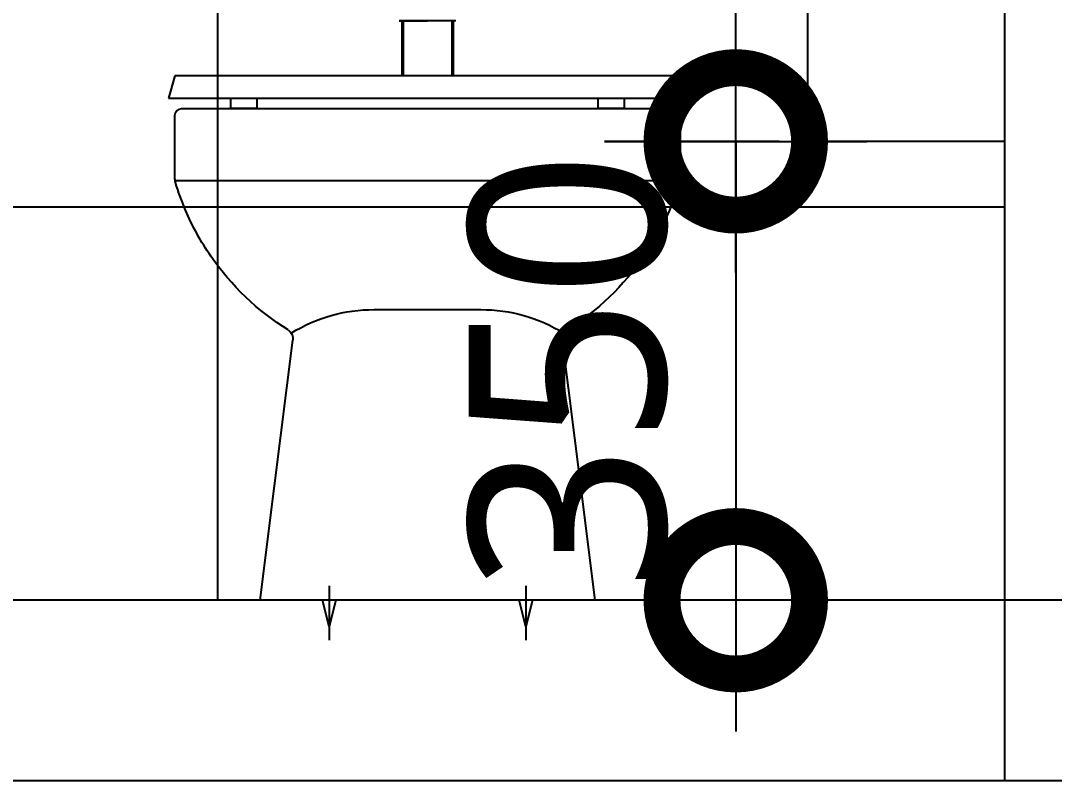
# Model space of a CAD drawing. Header units: millimetres. Extents: x 2213 to 82676, y 1050 to 28650.
# Drawn here: x 32173 to 32961, y 2550 to 3129 of the extents above; entities that cross this region are included whole.
import ezdxf

# ---------------------------------------------------------------- set-up
doc = ezdxf.new("R2010")
doc.units = ezdxf.units.MM
doc.header["$LTSCALE"] = 200
doc.header["$PDMODE"] = 3
doc.linetypes.add('CEN', pattern=[62, 60, -1, 0, -1])
doc.linetypes.add('DASHED', pattern=[0.75, 0.5, -0.25])
doc.layers.get('Defpoints').update_dxf_attribs({"color": 137})
for name, color, linetype in [('01-CEN', 1, 'CEN'), ('01HAT', 8, 'Continuous'), ('01TOILET', 6, 'Continuous'), ('1', 1, 'Continuous'), ('2', 2, 'Continuous'), ('A-FIX', 5, 'Continuous'), ('DIM', 7, 'Continuous')]:
    doc.layers.add(name, color=color, linetype=linetype)
doc.layers.add('02Waste', color=171, linetype='Continuous', plot=False)
doc.styles.add('맑은고딕', font='malgun.ttf')
doc.styles.add('스타일1', font='malgun.ttf')
doc.dimstyles.new('CJA-50', dxfattribs={"dimscale": 50, "dimtxt": 3, "dimasz": 1, "dimexe": 2, "dimexo": 3, "dimgap": 1, "dimtad": 1, "dimdec": 0, "dimzin": 1, "dimdsep": 46, "dimlunit": 6, "dimtxsty": '스타일1', "dimblk": 'GAUN-DOT', "dimcen": -2, "dimdle": 2, "dimclrd": 256, "dimclre": 256, "dimclrt": 3, "dimadec": 0, "dimazin": 0, "dimtfac": 1, "dimtdec": 0, "dimtix": 1, "dimtmove": 2, "dimatfit": 3, "dimldrblk": 'DOTSMALL', "dimfxl": 1, "dimtolj": 1, "dimtzin": 1, "dimarcsym": 0})

# ---------------------------------------------------------------- blocks, each defined once
blk = doc.blocks.new('대변기 정면도')
at = {"linetype": 'Continuous'}
for p, q in [((14962.4, 30942.23), (14983.96, 30942.23)), ((14964.46, 30942.23), (14964.46, 30900.16)), ((14965.48, 30942.23), (14965.48, 30900.16)), ((15005.52, 30942.23), (14983.96, 30942.23)), ((14983.96, 30942.23), (15005.52, 30942.23)), ((15002.44, 30942.23), (15002.44, 30900.16)), ((15003.47, 30942.23), (15003.47, 30900.16))]:
    blk.add_line(p, q, dxfattribs=at)
for p, q in [((14786.46, 30883.16), (14791.46, 30900.16)), ((14791.46, 30900.16), (15176.46, 30900.16)), ((15176.46, 30900.16), (15181.46, 30883.16)), ((15181.46, 30883.16), (14786.46, 30883.16)), ((14833.96, 30883.16), (14833.96, 30875.16)), ((14853.96, 30875.16), (14853.96, 30883.16)), ((15113.96, 30883.16), (15113.96, 30875.16)), ((15133.96, 30875.16), (15133.96, 30883.16)), ((15171.46, 30875.16), (14796.46, 30875.16)), ((14833.96, 30875.16), (14853.96, 30875.16)), ((15113.96, 30875.16), (15133.96, 30875.16)), ((14791.46, 30870.16), (14791.46, 30821.6)), ((15176.46, 30821.6), (15176.46, 30870.16)), ((14791.57, 30820.16), (15176.36, 30820.16)), ((15024.67, 30721.87), (14943.26, 30721.87)), ((14881.34, 30698.56), (14867.41, 30587.49)), ((15100.51, 30587.49), (15086.58, 30698.56)), ((14867.41, 30587.49), (14856.46, 30500.16)), ((15111.46, 30500.16), (15100.51, 30587.49))]:
    blk.add_line(p, q)
at = {"linetype": 'DASHED'}
for p, q in [((14908.96, 30511.26), (14908.96, 30469.76)), ((15058.96, 30511.26), (15058.96, 30469.76)), ((14903.96, 30500.16), (14908.96, 30480.16)), ((14908.96, 30480.16), (14913.96, 30500.16)), ((15053.96, 30500.16), (15058.96, 30480.16)), ((15058.96, 30480.16), (15063.96, 30500.16))]:
    blk.add_line(p, q, dxfattribs=at)
blk.add_lwpolyline([(14856.46, 30500.16), (15111.46, 30500.16)])
for centre, radius, start, end in [((14796.46, 30870.16), 5, 90, 180.00069), ((15171.46, 30870.16), 5, 0, 90), ((14801.46, 30821.6), 10, 180, 196.64666), ((15166.46, 30821.6), 10, 343.35334, 360), ((14983.5, 30876.03), 200, 196.64665, 203.04123), ((14984.42, 30876.03), 200, 336.95877, 343.35335), ((14983.5, 30876.03), 200, 203.04123, 214.59108), ((14984.42, 30876.03), 200, 325.40892, 336.95877), ((14983.5, 30876.03), 200, 214.59108, 238.04227), ((14984.42, 30876.03), 200, 301.95773, 325.40892), ((14943.26, 30601.87), 120, 90, 121.74944), ((15024.67, 30601.87), 120, 58.25056, 90), ((14873.41, 30699.56), 8, 352.8518, 58.04227), ((15094.52, 30699.56), 8, 121.95773, 187.14915)]:
    blk.add_arc(centre, radius, start, end)
blk = doc.blocks.new('GAUN-DOT')
at = {"linetype": 'ByBlock'}
for p, q in [((0, -2), (0, 2)), ((2, 0), (-2, 0))]:
    blk.add_line(p, q, dxfattribs=at)
at = {"const_width": 2.25}
blk.add_lwpolyline([(0, 0.28125, 1), (0, -0.28125, 1)], format="xyb", close=True, dxfattribs=at)
blk = doc.blocks.new('*D408')
at = {"layer": 'Defpoints', "color": 0, "transparency": 16777216}
for p in [(32901.52, 3037.36), (32697.01, 2687.36), (32718.34, 2687.36)]:
    blk.add_point(p, dxfattribs=at)
at = {"layer": 'DIM', "lineweight": -2, "transparency": 16777216}
for p, q in [((32718.34, 3087.36), (32718.34, 3137.36)), ((32751.52, 3037.36), (32618.34, 3037.36)), ((32718.34, 3037.36), (32718.34, 2687.36)), ((32847.01, 2687.36), (32818.34, 2687.36)), ((32718.34, 2637.36), (32718.34, 2587.36))]:
    blk.add_line(p, q, dxfattribs=at)
at = {"layer": 'DIM', "lineweight": -2, "transparency": 16777216, "xscale": 50, "yscale": 50, "zscale": 50}
for p, rotation in [((32718.34, 3037.36), 270), ((32718.34, 2687.36), 90)]:
    blk.add_blockref('GAUN-DOT', p, dxfattribs=dict(at, rotation=rotation))
at = {"layer": 'DIM', "color": 3, "transparency": 16777216, "insert": (32590.84, 2862.36), "char_height": 150, "attachment_point": 5, "rotation": 90, "style": '맑은고딕'}
blk.add_mtext('\\A1;350', dxfattribs=at)
blk = doc.blocks.new('_DotSmall')
at = {"layer": 'DIM'}
h = blk.add_hatch(color=256, dxfattribs=at)
edge = h.paths.add_edge_path()
edge.add_arc((0, 0), 0.2, 0, 360)
at = {"layer": 'DIM', "linetype": 'ByBlock'}
blk.add_circle((0, 0), 0.2, dxfattribs=at)

msp = doc.modelspace()

# ---------------------------------------------------------------- linework, layer by layer
at = {"layer": '01-CEN'}
msp.add_line((32923.33, 5594.97), (32923.33, 2550), dxfattribs=at)
at = {"layer": '01HAT'}
for p, q in [((32323.33, 5087.36), (32323.33, 2687.36)), ((30998.33, 2987.36), (32923.33, 2987.36))]:
    msp.add_line(p, q, dxfattribs=at)
at = {"layer": '01TOILET'}
msp.add_lwpolyline([(32773.33, 3513.36), (32923.33, 3513.36), (32923.33, 3037.36), (32773.33, 3037.36)], close=True, dxfattribs=at)
at = {"layer": '02Waste'}
msp.add_lwpolyline([(30108.85, 2550), (33994.08, 2550), (33994.08, 5594.97), (30108.85, 5594.97)], close=True, dxfattribs=at)
at = {"layer": '1'}
msp.add_line((33994.08, 2687.36), (30108.85, 2687.36), dxfattribs=at)
at = {"layer": '2'}
msp.add_lwpolyline([(30998.33, 5087.36), (32923.33, 5087.36), (32923.33, 2687.36), (30998.33, 2687.36)], close=True, dxfattribs=at)

# ---------------------------------------------------------------- block references
at = {"layer": 'A-FIX', "xscale": -1}
msp.add_blockref('대변기 정면도', (47467.29, -27812.8), dxfattribs=at)

# ---------------------------------------------------------------- dimensions: what is measured, and where the dimension line sits
at = {"layer": 'DIM'}
dim = msp.add_linear_dim(base=(32718.34, 2687.36), p1=(32901.52, 3037.36), p2=(32697.01, 2687.36), angle=90, dimstyle='CJA-50', override={"dimtxsty": '맑은고딕'}, dxfattribs=at)
dim.commit()
dim.dimension.update_dxf_attribs({"geometry": '*D408', "text_midpoint": (32590.84, 2862.36)})

doc.saveas('drawing.dxf')
